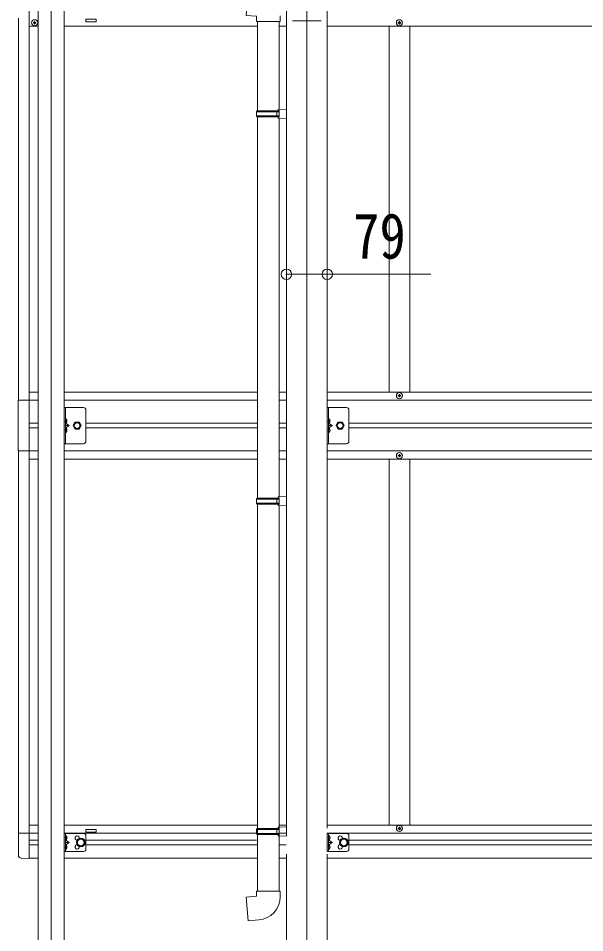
# Model space of a CAD drawing. Units: millimetres at full size; details may follow other scales. Extents: x -5590 to 5652, y -3902 to 3858.
# Drawn here: x 1027 to 2122, y -788 to 980 of the extents above; entities that cross this region are included whole.
import ezdxf
from ezdxf.enums import TextEntityAlignment as Align

# ---------------------------------------------------------------- set-up
doc = ezdxf.new("R2010")
doc.units = ezdxf.units.MM
doc.header["$LTSCALE"] = 20
doc.header["$PDMODE"] = 32
doc.header["$PDSIZE"] = 20
for name, color, linetype, lineweight in [('0-1_本体', 4, 'Continuous', 9), ('0-2_部品', 7, 'Continuous', 9), ('0-8_PARTS2', 2, 'Continuous', 9), ('0-A_寸法', 6, 'Continuous', 9), ('1-1_GLASS', 4, 'Continuous', 9), ('1-8', 2, 'Continuous', 9)]:
    doc.layers.add(name, color=color, linetype=linetype, lineweight=lineweight)
doc.styles.add('ＭＳ ゴシック', font='')
doc.styles.get('ＭＳ ゴシック').set_extended_font_data('MS Gothic')

msp = doc.modelspace()

# ---------------------------------------------------------------- linework, layer by layer
at = {"layer": '0-1_本体'}
for p, q in [((1545.44, 1101.5), (1545.44, -585.96)), ((1624.44, 1101.5), (1624.44, -585.96)), ((1545.44, -635.96), (1545.44, -1360.96)), ((1624.44, -635.96), (1624.44, -1360.96))]:
    msp.add_line(p, q, dxfattribs=at)
at = {"layer": '0-2_部品'}
for p, q in [((1487.44, 974.08), (1533.44, 974.08)), ((1489.44, 974.08), (1489.44, 801.54)), ((1531.44, 974.08), (1531.44, 804.1)), ((1533.44, 974.08), (1533.44, 985)), ((1487.44, 799.54), (1488.44, 801.54)), ((1487.44, 799.54), (1531.44, 799.54)), ((1487.44, 799.54), (1487.44, 791.54)), ((1488.44, 801.54), (1531.44, 801.54)), ((1526.96, 799.54), (1526.53, 801.54)), ((1529.44, 804.04), (1545.44, 804.51)), ((1529.44, 802.04), (1529.44, 804.04)), ((1529.44, 802.04), (1531.44, 802.04)), ((1545.44, 804.51), (1545.44, 786.57)), ((1487.44, 791.54), (1531.44, 791.54)), ((1487.44, 791.54), (1488.44, 789.54)), ((1488.44, 789.54), (1531.44, 789.54)), ((1489.44, 789.54), (1489.44, 52.35)), ((1529.44, 787.04), (1529.44, 789.04)), ((1529.44, 787.04), (1545.44, 786.57)), ((1531.44, 786.98), (1531.44, 54.91)), ((1529.44, 54.85), (1545.44, 55.32)), ((1529.44, 52.85), (1529.44, 54.85)), ((1545.44, 55.32), (1545.44, 37.38)), ((1487.44, 50.35), (1488.44, 52.35)), ((1487.44, 50.35), (1531.44, 50.35)), ((1487.44, 50.35), (1487.44, 42.35)), ((1487.44, 42.35), (1531.44, 42.35)), ((1487.44, 42.35), (1488.44, 40.35)), ((1488.44, 52.35), (1531.44, 52.35)), ((1488.44, 40.35), (1531.44, 40.35)), ((1489.44, 40.35), (1489.44, -707.81)), ((1526.96, 50.35), (1526.53, 52.35)), ((1529.44, 52.85), (1531.44, 52.85)), ((1529.44, 37.85), (1529.44, 39.85)), ((1529.44, 37.85), (1545.44, 37.38)), ((1531.44, 37.79), (1531.41, -583.25)), ((1531.44, 37.79), (1531.44, -707.81)), ((1529.44, -583.86), (1545.44, -583.39)), ((1529.44, -583.86), (1545.44, -583.39)), ((1545.44, -583.39), (1545.44, -585.96)), ((1545.44, -583.39), (1545.44, -601.33)), ((1487.44, -588.36), (1488.44, -586.36)), ((1487.44, -588.36), (1531.44, -588.36)), ((1487.44, -588.36), (1487.44, -596.36)), ((1487.44, -596.36), (1531.44, -596.36)), ((1487.44, -596.36), (1488.44, -598.36)), ((1488.44, -586.36), (1531.44, -586.36)), ((1488.44, -598.36), (1531.44, -598.36)), ((1526.96, -588.36), (1526.53, -586.36)), ((1529.44, -585.86), (1529.44, -583.86)), ((1529.44, -585.86), (1529.44, -583.86)), ((1529.44, -585.86), (1531.44, -585.86)), ((1529.44, -585.86), (1531.44, -585.86)), ((1529.44, -600.86), (1529.44, -598.86)), ((1529.44, -600.86), (1545.44, -601.33)), ((1531.44, -585.96), (1531.44, -585.86)), ((1487.44, -707.81), (1533.44, -707.81)), ((1487.44, -717.81), (1487.44, -707.81)), ((1533.44, -707.81), (1533.44, -718.73))]:
    msp.add_line(p, q, dxfattribs=at)
for points in [[(1471.52, 1031.65), (1467.51, 985.83), (1487.44, 984.08), (1487.44, 974.08)], [(1526.96, 799.54), (1526.96, 791.54), (1526.53, 789.54)], [(1529.44, 789.04), (1531.44, 789.04), (1531.44, 802.04)], [(1526.96, 50.35), (1526.96, 42.35), (1526.53, 40.35)], [(1529.44, 39.85), (1531.44, 39.85), (1531.44, 52.85)], [(1526.96, -588.36), (1526.96, -596.36), (1526.53, -598.36)], [(1529.44, -598.86), (1531.44, -598.86), (1531.44, -585.86)], [(1492.36, -763.56), (1471.52, -765.38), (1467.51, -719.55), (1487.44, -717.81)]]:
    msp.add_lwpolyline(points, dxfattribs=at)
msp.add_arc((1488.44, -718.73), 45, 275, 0, dxfattribs=at)
at = {"layer": '0-8_PARTS2'}
msp.add_line((1584.94, 1531.21), (1584.94, -1432.25), dxfattribs=at)
at = {"layer": '0-A_寸法'}
for p, q in [((1545.44, 485.09), (1624.44, 485.09)), ((1624.44, 485.09), (1824.44, 485.09))]:
    msp.add_line(p, q, dxfattribs=at)
for p in [(1545.44, 485.09), (1624.44, 485.09)]:
    msp.add_point(p, dxfattribs=at)
at = {"layer": '1-1_GLASS'}
for p, q in [((1066.04, 1069.15), (1066.04, -1061.06)), ((1116.04, 1069.15), (1116.04, -1061.06)), ((1048.04, -644.57), (1048.04, 1029.43)), ((1028.04, 980.23), (1028.04, 241.43)), ((1557.44, 975.04), (1612.44, 975.04)), ((1066.04, 965.05), (1048.04, 965.05)), ((1057.54, 972.05), (1056.54, 972.05)), ((1060.54, 971.05), (1061.54, 971.05)), ((1489.44, 965.05), (1116.04, 965.05)), ((1545.44, 965.05), (1531.44, 965.05)), ((1624.44, 965.05), (2619.44, 965.05)), ((1744.04, 965.05), (1744.04, 257.43)), ((1762.54, 972.05), (1761.54, 972.05)), ((1765.54, 971.05), (1766.54, 971.05)), ((1784.04, 965.05), (1784.04, 257.43)), ((1048.04, 256.93), (1066.04, 256.93)), ((1116.04, 256.93), (1489.44, 256.93)), ((1531.44, 256.93), (1545.44, 256.93)), ((1624.44, 256.93), (2619.44, 256.93)), ((1762.54, 249.93), (1761.54, 249.93)), ((1765.54, 250.93), (1766.54, 250.93)), ((1048.04, 241.43), (1066.04, 241.43)), ((1116.04, 241.43), (1489.44, 241.43)), ((1531.44, 241.43), (1545.44, 241.43)), ((1624.44, 241.43), (2619.44, 241.43)), ((1153.04, 227.43), (1116.04, 227.43)), ((1118.54, 227.43), (1118.54, 157.43)), ((1158.04, 162.43), (1158.04, 222.43)), ((1661.44, 227.43), (1624.44, 227.43)), ((1626.94, 227.43), (1626.94, 157.43)), ((1666.44, 162.43), (1666.44, 222.43)), ((1048.04, 196.93), (1066.04, 196.93)), ((1119.04, 197.43), (1118.54, 197.52)), ((1118.54, 197.43), (1125.54, 192.43)), ((1119.04, 205.43), (1119.84, 205.29)), ((1119.04, 197.43), (1119.84, 197.57)), ((1158.04, 196.93), (1489.44, 196.93)), ((1531.44, 196.93), (1545.44, 196.93)), ((1627.44, 197.43), (1626.94, 197.52)), ((1626.94, 197.43), (1633.94, 192.43)), ((1627.44, 205.43), (1628.24, 205.29)), ((1627.44, 197.43), (1628.24, 197.57)), ((1666.44, 196.93), (2577.44, 196.93)), ((1066.04, 187.93), (1048.04, 187.93)), ((1118.54, 192.43), (1125.54, 192.43)), ((1118.54, 187.43), (1125.54, 192.43)), ((1119.04, 179.43), (1118.54, 179.52)), ((1119.04, 187.43), (1119.84, 187.29)), ((1119.04, 179.43), (1119.84, 179.57)), ((1489.44, 187.93), (1158.04, 187.93)), ((1545.44, 187.93), (1531.44, 187.93)), ((1626.94, 192.43), (1633.94, 192.43)), ((1626.94, 187.43), (1633.94, 192.43)), ((1627.44, 179.43), (1626.94, 179.52)), ((1627.44, 187.43), (1628.24, 187.29)), ((1627.44, 179.43), (1628.24, 179.57)), ((2577.44, 187.93), (1666.44, 187.93)), ((1028.04, 143.43), (1028.04, -595.37)), ((1048.04, 143.43), (1066.04, 143.43)), ((1116.04, 143.43), (1489.44, 143.43)), ((1531.44, 143.43), (1545.44, 143.43)), ((1624.44, 143.43), (2619.44, 143.43)), ((1066.04, 127.93), (1048.04, 127.93)), ((1489.44, 127.93), (1116.04, 127.93)), ((1545.44, 127.93), (1531.44, 127.93)), ((1624.44, 127.93), (2619.44, 127.93)), ((1744.04, -580.07), (1744.04, 127.93)), ((1762.54, 134.93), (1761.54, 134.93)), ((1765.54, 133.93), (1766.54, 133.93)), ((1784.04, -580.07), (1784.04, 127.93)), ((1048.04, -580.07), (1066.04, -580.07)), ((1116.04, -580.07), (1489.44, -580.07)), ((1531.24, -580.07), (1545.24, -580.07)), ((1624.44, -580.07), (2619.44, -580.07)), ((1027.54, -638.27), (1027.54, -595.38)), ((1027.54, -595.38), (1048.04, -595.38)), ((1048.04, -644.57), (1048.04, -595.38)), ((1048.04, -595.57), (1066.04, -595.57)), ((1116.04, -595.57), (1489.44, -595.57)), ((1116.04, -631.07), (1116.04, -596.07)), ((1153.04, -596.07), (1116.04, -596.07)), ((1118.54, -631.07), (1118.54, -596.07)), ((1119.04, -600.57), (1119.84, -600.71)), ((1158.04, -626.07), (1158.04, -601.07)), ((1531.24, -595.57), (1545.24, -595.57)), ((1624.44, -595.57), (2619.44, -595.57)), ((1624.44, -631.07), (1624.44, -596.07)), ((1661.44, -596.07), (1624.44, -596.07)), ((1626.94, -631.07), (1626.94, -596.07)), ((1627.44, -600.57), (1628.24, -600.71)), ((1666.44, -626.07), (1666.44, -601.07)), ((1762.54, -587.07), (1761.54, -587.07)), ((1765.54, -586.07), (1766.54, -586.07)), ((1048.04, -609.07), (1066.04, -609.07)), ((1048.04, -618.07), (1066.04, -618.07)), ((1119.04, -608.57), (1118.54, -608.48)), ((1118.54, -613.57), (1125.54, -613.57)), ((1119.04, -608.57), (1119.84, -608.43)), ((1119.04, -618.57), (1119.84, -618.71)), ((1158.04, -609.07), (1487.44, -609.07)), ((1158.04, -618.07), (1489.44, -618.07)), ((1531.24, -618.07), (1545.24, -618.07)), ((1627.44, -608.57), (1626.94, -608.48)), ((1626.94, -613.57), (1633.94, -613.57)), ((1627.44, -608.57), (1628.24, -608.43)), ((1627.44, -618.57), (1628.24, -618.71)), ((1666.44, -609.07), (2577.44, -609.07)), ((1666.44, -618.07), (2577.44, -618.07)), ((1153.04, -631.07), (1116.04, -631.07)), ((1119.04, -626.57), (1118.54, -626.48)), ((1119.04, -626.57), (1119.84, -626.43)), ((1661.44, -631.07), (1624.44, -631.07)), ((1627.44, -626.57), (1626.94, -626.48)), ((1627.44, -626.57), (1628.24, -626.43)), ((1048.04, -644.57), (1032.75, -643.77)), ((1048.04, -644.07), (1066.04, -644.07)), ((1116.04, -644.07), (1489.44, -644.07)), ((1531.44, -644.07), (1545.24, -644.07)), ((1624.24, -644.07), (2619.44, -644.07))]:
    msp.add_line(p, q, dxfattribs=at)
at = {"layer": '1-1_GLASS', "color": 6}
msp.add_line((1624.44, 535.97), (1624.44, 538.03), dxfattribs=at)
at = {"layer": '1-1_GLASS'}
for points in [[(1059.54, 973.05), (1059.54, 974.05), (1058.54, 974.05), (1058.54, 973.05)], [(1764.54, 973.05), (1764.54, 974.05), (1763.54, 974.05), (1763.54, 973.05)], [(1056.54, 972.05), (1056.54, 971.05), (1057.54, 971.05)], [(1058.54, 970.05), (1058.54, 969.05), (1059.54, 969.05), (1059.54, 970.05)], [(1061.54, 971.05), (1061.54, 972.05), (1060.54, 972.05)], [(1761.54, 972.05), (1761.54, 971.05), (1762.54, 971.05)], [(1763.54, 970.05), (1763.54, 969.05), (1764.54, 969.05), (1764.54, 970.05)], [(1766.54, 971.05), (1766.54, 972.05), (1765.54, 972.05)], [(1761.54, 249.93), (1761.54, 250.93), (1762.54, 250.93)], [(1763.54, 251.93), (1763.54, 252.93), (1764.54, 252.93), (1764.54, 251.93)], [(1764.54, 248.93), (1764.54, 247.93), (1763.54, 247.93), (1763.54, 248.93)], [(1766.54, 250.93), (1766.54, 249.93), (1765.54, 249.93)], [(1048.04, 241.43), (1027.34, 241.43), (1027.34, 143.43), (1048.04, 143.43)], [(1153.04, 157.43), (1116.04, 157.43), (1116.04, 227.43)], [(1661.44, 157.43), (1624.44, 157.43), (1624.44, 227.43)], [(1118.16, 201.43), (1118.79, 202.62), (1121.02, 203.73)], [(1118.16, 201.43), (1118.79, 200.25), (1121.02, 199.13)], [(1119.04, 197.43), (1119.04, 205.43), (1118.54, 205.34), (1118.54, 197.52)], [(1626.55, 201.43), (1627.18, 202.62), (1629.42, 203.73)], [(1626.55, 201.43), (1627.18, 200.25), (1629.42, 199.13)], [(1627.44, 197.43), (1627.44, 205.43), (1626.94, 205.34), (1626.94, 197.52)], [(1118.16, 183.43), (1118.79, 184.62), (1121.02, 185.73)], [(1118.16, 183.43), (1118.79, 182.25), (1121.02, 181.13)], [(1119.04, 179.43), (1119.04, 187.43), (1118.54, 187.34), (1118.54, 179.52)], [(1626.55, 183.43), (1627.18, 184.62), (1629.42, 185.73)], [(1626.55, 183.43), (1627.18, 182.25), (1629.42, 181.13)], [(1627.44, 179.43), (1627.44, 187.43), (1626.94, 187.34), (1626.94, 179.52)], [(1761.54, 134.93), (1761.54, 133.93), (1762.54, 133.93)], [(1764.54, 135.93), (1764.54, 136.93), (1763.54, 136.93), (1763.54, 135.93)], [(1763.54, 132.93), (1763.54, 131.93), (1764.54, 131.93), (1764.54, 132.93)], [(1766.54, 133.93), (1766.54, 134.93), (1765.54, 134.93)], [(1119.04, -608.57), (1119.04, -600.57), (1118.54, -600.66), (1118.54, -608.48)], [(1627.44, -608.57), (1627.44, -600.57), (1626.94, -600.66), (1626.94, -608.48)], [(1761.54, -587.07), (1761.54, -586.07), (1762.54, -586.07)], [(1763.54, -585.07), (1763.54, -584.07), (1764.54, -584.07), (1764.54, -585.07)], [(1764.54, -588.07), (1764.54, -589.07), (1763.54, -589.07), (1763.54, -588.07)], [(1766.54, -586.07), (1766.54, -587.07), (1765.54, -587.07)], [(1118.16, -604.57), (1118.79, -603.38), (1121.02, -602.27)], [(1118.16, -604.57), (1118.79, -605.75), (1121.02, -606.87)], [(1118.54, -618.57), (1125.54, -613.57), (1118.54, -608.57)], [(1119.04, -626.57), (1119.04, -618.57), (1118.54, -618.66), (1118.54, -626.48)], [(1626.55, -604.57), (1627.18, -603.38), (1629.42, -602.27)], [(1626.55, -604.57), (1627.18, -605.75), (1629.42, -606.87)], [(1626.94, -618.57), (1633.94, -613.57), (1626.94, -608.57)], [(1627.44, -626.57), (1627.44, -618.57), (1626.94, -618.66), (1626.94, -626.48)], [(1118.16, -622.57), (1118.79, -621.38), (1121.02, -620.27)], [(1118.16, -622.57), (1118.79, -623.75), (1121.02, -624.87)], [(1626.55, -622.57), (1627.18, -621.38), (1629.42, -620.27)], [(1626.55, -622.57), (1627.18, -623.75), (1629.42, -624.87)]]:
    msp.add_lwpolyline(points, dxfattribs=at)
for points in [[(1178.04, 978.55), (1158.04, 978.55), (1158.04, 973.55), (1178.04, 973.55)], [(1133.53, 192.43), (1137.29, 185.93), (1144.79, 185.93), (1148.55, 192.43), (1144.79, 198.93), (1137.29, 198.93)], [(1641.93, 192.43), (1645.68, 185.93), (1653.19, 185.93), (1656.94, 192.43), (1653.19, 198.93), (1645.68, 198.93)], [(1178.04, -593.57), (1158.04, -593.57), (1158.04, -588.57), (1178.04, -588.57)], [(1148.04, -606.06), (1141.54, -609.81), (1141.54, -617.32), (1148.04, -621.07), (1154.54, -617.32), (1154.54, -609.81)], [(1656.44, -606.06), (1649.94, -609.81), (1649.94, -617.32), (1656.44, -621.07), (1662.94, -617.32), (1662.94, -609.81)]]:
    msp.add_lwpolyline(points, close=True, dxfattribs=at)
for centre, radius in [((1059.04, 971.55), 5.9), ((1764.04, 971.55), 5.9), ((1764.04, 250.43), 5.9), ((1141.04, 192.43), 6.5), ((1141.04, 192.43), 5.5), ((1649.44, 192.43), 6.5), ((1649.44, 192.43), 5.5), ((1764.04, 134.43), 5.9), ((1764.04, -586.57), 5.9), ((1148.04, -613.57), 8.5), ((1148.04, -613.57), 7.5), ((1148.04, -613.57), 6.5), ((1656.44, -613.57), 8.5), ((1656.44, -613.57), 7.5), ((1656.44, -613.57), 6.5)]:
    msp.add_circle(centre, radius, dxfattribs=at)
for centre, radius, start, end in [((1057.54, 973.05), 1, 270, 0), ((1060.54, 973.05), 1, 180, 270), ((1762.54, 973.05), 1, 270, 0), ((1765.54, 973.05), 1, 180, 270), ((1057.54, 970.05), 1, 0, 90), ((1060.54, 970.05), 1, 90, 180), ((1762.54, 970.05), 1, 0, 90), ((1765.54, 970.05), 1, 90, 180), ((1762.54, 251.93), 1, 270, 0), ((1762.54, 248.93), 1, 0, 90), ((1765.54, 251.93), 1, 180, 270), ((1765.54, 248.93), 1, 90, 180), ((1153.04, 222.43), 5, 0, 90), ((1661.44, 222.43), 5, 0, 90), ((1119.69, 204.4), 0.9, 32.05588, 80), ((1119.69, 198.46), 0.9, 280, 327.94412), ((1114.94, 201.43), 6.5, 327.94412, 32.05588), ((1628.08, 204.4), 0.9, 32.05588, 80), ((1628.08, 198.46), 0.9, 280, 327.94412), ((1623.34, 201.43), 6.5, 327.94412, 32.05588), ((1119.69, 186.4), 0.9, 32.05588, 80), ((1119.69, 180.46), 0.9, 280, 327.94412), ((1114.94, 183.43), 6.5, 327.94412, 32.05588), ((1628.08, 186.4), 0.9, 32.05588, 80), ((1628.08, 180.46), 0.9, 280, 327.94412), ((1623.34, 183.43), 6.5, 327.94412, 32.05588), ((1153.04, 162.43), 5, 270, 0), ((1661.44, 162.43), 5, 270, 0), ((1762.54, 135.93), 1, 270, 0), ((1762.54, 132.93), 1, 0, 90), ((1765.54, 135.93), 1, 180, 270), ((1765.54, 132.93), 1, 90, 180), ((1119.69, -601.6), 0.9, 32.05588, 80), ((1114.94, -604.57), 6.5, 327.94412, 32.05588), ((1141.04, -605.07), 4.25, 353.70569, 265.23923), ((1153.04, -601.07), 5, 0, 90), ((1628.08, -601.6), 0.9, 32.05588, 80), ((1623.34, -604.57), 6.5, 327.94412, 32.05588), ((1649.44, -605.07), 4.25, 353.70569, 265.23923), ((1661.44, -601.07), 5, 0, 90), ((1762.54, -585.07), 1, 270, 0), ((1762.54, -588.07), 1, 0, 90), ((1765.54, -585.07), 1, 180, 270), ((1765.54, -588.07), 1, 90, 180), ((1119.69, -607.54), 0.9, 280, 327.94412), ((1119.69, -619.6), 0.9, 32.05588, 80), ((1141.04, -622.07), 4.25, 94.76077, 6.29431), ((1628.08, -607.54), 0.9, 280, 327.94412), ((1628.08, -619.6), 0.9, 32.05588, 80), ((1649.44, -622.07), 4.25, 94.76077, 6.29431), ((1119.69, -625.54), 0.9, 280, 327.94412), ((1114.94, -622.57), 6.5, 327.94412, 32.05588), ((1153.04, -626.07), 5, 270, 0), ((1628.08, -625.54), 0.9, 280, 327.94412), ((1623.34, -622.57), 6.5, 327.94412, 32.05588), ((1661.44, -626.07), 5, 270, 0), ((1033.04, -638.27), 5.5, 180, 267)]:
    msp.add_arc(centre, radius, start, end, dxfattribs=at)
at = {"layer": '1-8'}
msp.add_line((1091.04, 1076.11), (1091.04, -1120.74), dxfattribs=at)

# ---------------------------------------------------------------- texts
at = {"layer": '0-A_寸法', "color": 7, "style": 'ＭＳ ゴシック', "width": 0.85}
msp.add_text('79', height=87.98, dxfattribs=at).set_placement((1674.44, 489.09), align=Align.BOTTOM_LEFT)

doc.saveas('drawing.dxf')
